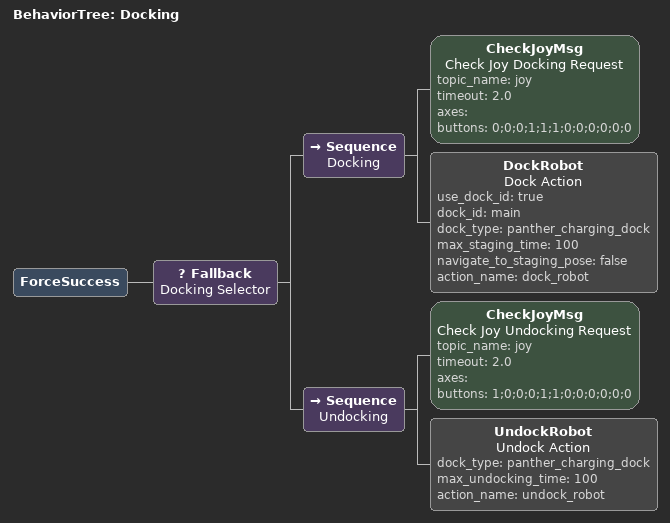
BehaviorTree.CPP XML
<?xml version="1.0" encoding="UTF-8"?>
<root BTCPP_format="4">
  <BehaviorTree ID="Docking">
    <ForceSuccess>
      <Fallback name="Docking Selector">
        <Sequence name="Docking">
          <CheckJoyMsg name="Check Joy Docking Request"
                       topic_name="joy"
                       timeout="2.0"
                       axes=""
                       buttons="0;0;0;1;1;1;0;0;0;0;0;0"/>
          <DockRobot name="Dock Action"
                     use_dock_id="true"
                     dock_id="main"
                     dock_type="panther_charging_dock"
                     max_staging_time="100"
                     navigate_to_staging_pose="false"
                     action_name="dock_robot"/>
        </Sequence>
        <Sequence name="Undocking">
          <CheckJoyMsg name="Check Joy Undocking Request"
                       topic_name="joy"
                       timeout="2.0"
                       axes=""
                       buttons="1;0;0;0;1;1;0;0;0;0;0;0"/>
          <UndockRobot name="Undock Action"
                       dock_type="panther_charging_dock"
                       max_undocking_time="100"
                       action_name="undock_robot"/>
        </Sequence>
      </Fallback>
    </ForceSuccess>
  </BehaviorTree>

</root>
